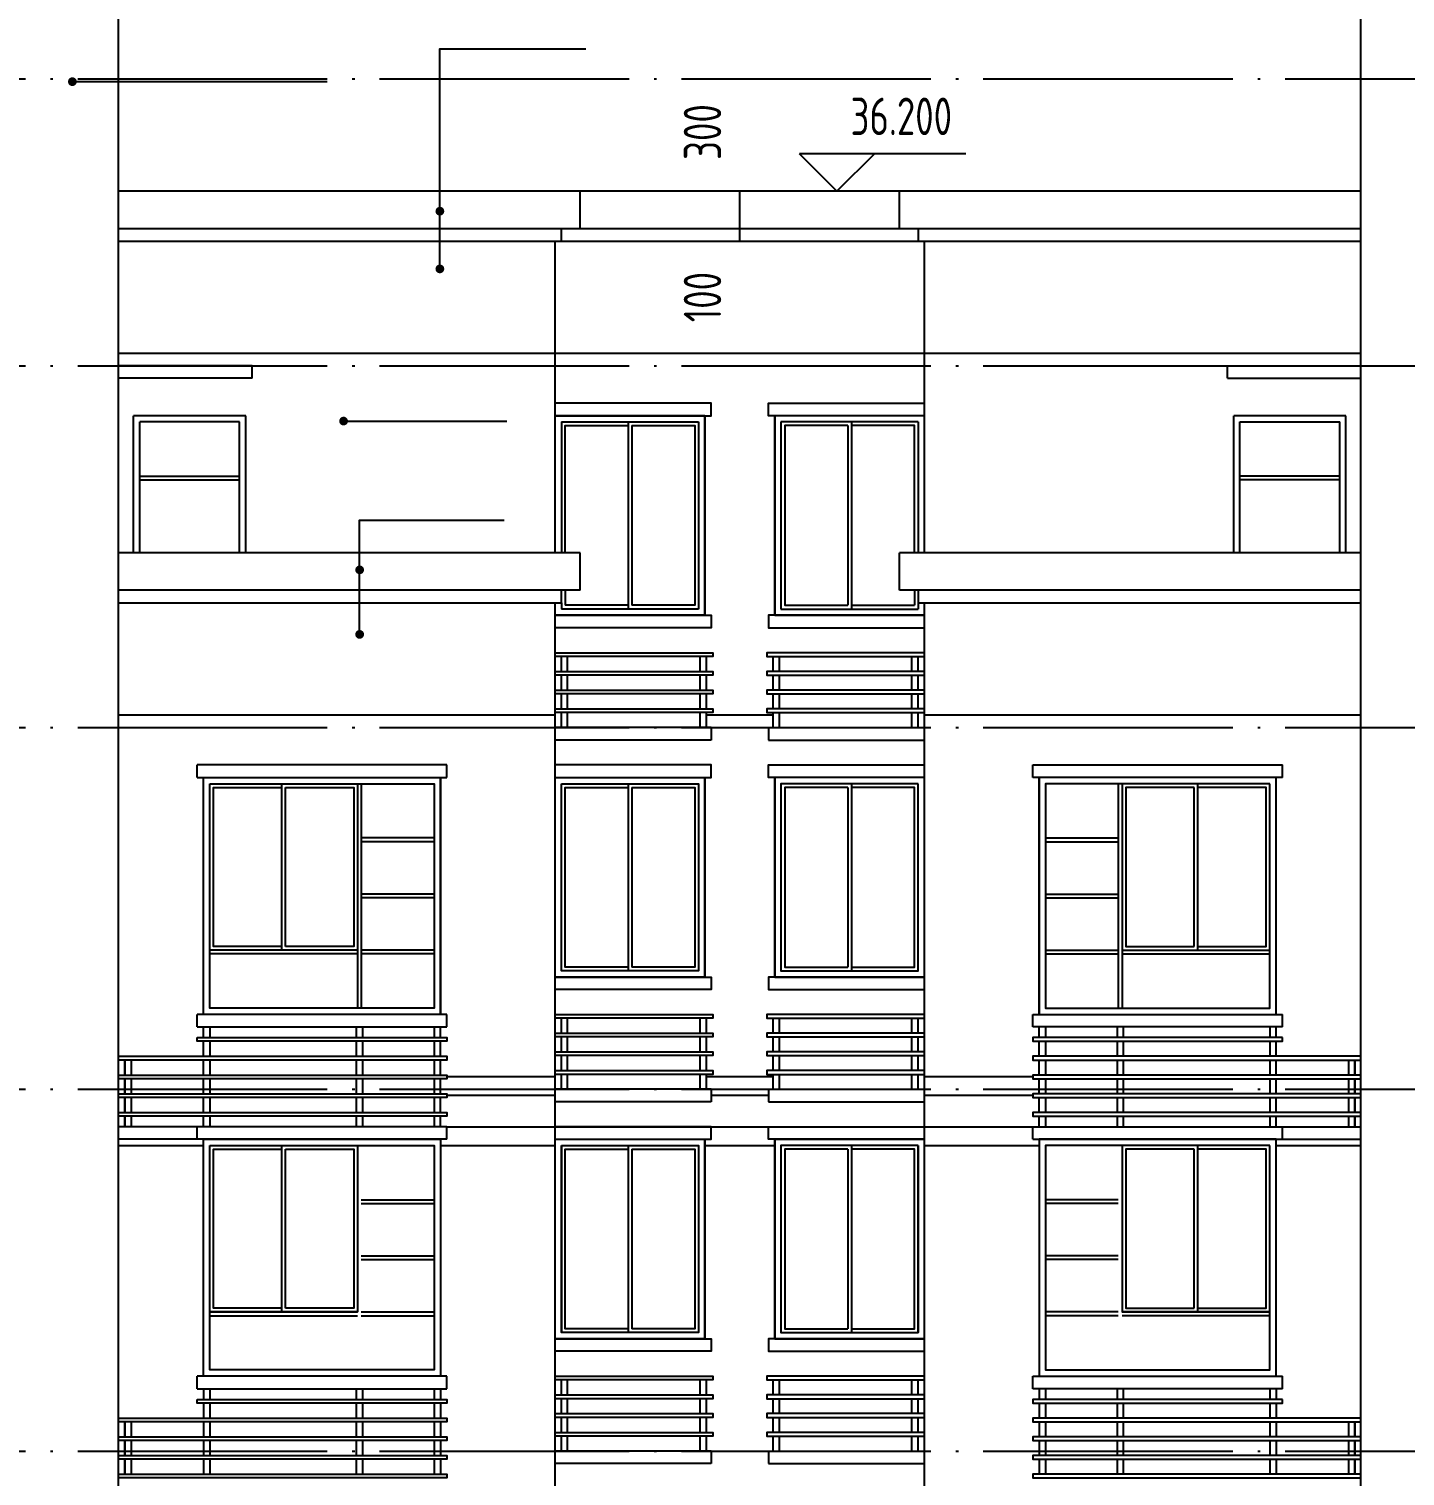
# Model space of a CAD drawing. Extents: x -726032 to 135930, y -151624 to 587044.
# Drawn here: x -499952 to -488919, y 321328 to 332929 of the extents above; entities that cross this region are included whole.
import ezdxf
from ezdxf.enums import TextEntityAlignment as Align

# ---------------------------------------------------------------- set-up
doc = ezdxf.new("R2010")
doc.units = 0
doc.header["$LTSCALE"] = 1000
doc.header["$MEASUREMENT"] = 0
doc.linetypes.add('DOTE', pattern=[2.42, 2, -0.2, 0.02, -0.2])
doc.layers.get('0').update_dxf_attribs({"linetype": 'CONTINUOUS'})
doc.layers.get('DEFPOINTS').update_dxf_attribs({"color": 1, "linetype": 'CONTINUOUS'})
for name, color, linetype in [('DOTE', 8, 'DOTE'), ('PUB_DIM', 245, 'CONTINUOUS'), ('WALL', 255, 'CONTINUOUS'), ('WINDOW', 155, 'CONTINUOUS'), ('引线', 213, 'CONTINUOUS'), ('栏杆', 126, 'CONTINUOUS'), ('装饰线', 252, 'CONTINUOUS')]:
    doc.layers.add(name, color=color, linetype=linetype)
doc.styles.add('DIM_FONT', font='isocp.shx', dxfattribs={"width": 0.8})
doc.dimstyles.new('AXIS', dxfattribs={"dimtxt": 300, "dimasz": 1, "dimexe": 250, "dimexo": 300, "dimgap": 150, "dimtad": 1, "dimdec": 0, "dimzin": 0, "dimdsep": 46, "dimtxsty": 'DIM_FONT', "dimcen": 0.09, "dimse1": 1, "dimse2": 1, "dimclrt": 142, "dimadec": 0, "dimazin": 0, "dimtfac": 1, "dimtdec": 0, "dimtix": 1, "dimtmove": 2, "dimatfit": 3, "dimfxl": 1, "dimtolj": 1, "dimtzin": 0, "dimarcsym": 0})

# ---------------------------------------------------------------- blocks, each defined once
blk = doc.blocks.new('*D3007')
at = {"layer": 'DEFPOINTS', "color": 0, "transparency": 16777216}
for p in [(-495252, 331628), (-494252, 331628), (-495252, 331328)]:
    blk.add_point(p, dxfattribs=at)
at = {"layer": 'PUB_DIM', "color": 0, "lineweight": -2, "transparency": 16777216}
for p, q in [((-494252, 331629), (-494252, 331630)), ((-494252, 331328), (-494252, 331628)), ((-494252, 331327), (-494252, 331326))]:
    blk.add_line(p, q, dxfattribs=at)
at = {"layer": 'PUB_DIM', "color": 0, "transparency": 16777216}
for points in [[(-494252, 331629), (-494252, 331629), (-494252, 331628)], [(-494252, 331327), (-494252, 331327), (-494252, 331328)]]:
    blk.add_solid(points, dxfattribs=at)
at = {"layer": 'PUB_DIM', "color": 142, "transparency": 16777216, "insert": (-494552, 332102), "char_height": 300, "attachment_point": 5, "rotation": 90, "style": 'DIM_FONT'}
blk.add_mtext('\\A1;300', dxfattribs=at)
blk = doc.blocks.new('*D3008')
at = {"layer": 'DEFPOINTS', "color": 0, "transparency": 16777216}
for p in [(-495252, 331328), (-494252, 331328), (-495252, 331228)]:
    blk.add_point(p, dxfattribs=at)
at = {"layer": 'PUB_DIM', "color": 0, "lineweight": -2, "transparency": 16777216}
for p, q in [((-494252, 331329), (-494252, 331330)), ((-494252, 331228), (-494252, 331328)), ((-494252, 331227), (-494252, 331226))]:
    blk.add_line(p, q, dxfattribs=at)
at = {"layer": 'PUB_DIM', "color": 0, "transparency": 16777216}
for points in [[(-494252, 331329), (-494252, 331329), (-494252, 331328)], [(-494252, 331227), (-494252, 331227), (-494252, 331228)]]:
    blk.add_solid(points, dxfattribs=at)
at = {"layer": 'PUB_DIM', "color": 142, "transparency": 16777216, "insert": (-494552, 330779), "char_height": 300, "attachment_point": 5, "rotation": 90, "style": 'DIM_FONT'}
blk.add_mtext('\\A1;100', dxfattribs=at)

msp = doc.modelspace()

# ---------------------------------------------------------------- linework, layer by layer
for p, q in [((-499232.9, 305078.3), (-499232.9, 334728.3)), ((-489272.9, 305078.3), (-489272.9, 334728.3)), ((-489272.9, 331628.3), (-499232.9, 331628.3)), ((-495532.9, 331328.3), (-495532.9, 331628.3)), ((-492972.9, 331328.3), (-492972.9, 331628.3)), ((-499232.9, 331328.3), (-489272.9, 331328.3)), ((-495682.9, 331228.3), (-495682.9, 331328.3)), ((-492822.9, 331328.3), (-492822.9, 331228.3)), ((-499232.9, 331228.3), (-489272.9, 331228.3)), ((-495732.9, 328728.3), (-495732.9, 331228.3)), ((-492772.9, 328728.3), (-492772.9, 331228.3)), ((-498162.9, 330228.3), (-499232.9, 330228.3)), ((-498162.9, 330128.3), (-498162.9, 330228.3)), ((-490342.9, 330128.3), (-490342.9, 330228.3)), ((-490342.9, 330228.3), (-489272.9, 330228.3)), ((-498162.9, 330128.3), (-499232.9, 330128.3)), ((-490342.9, 330128.3), (-489272.9, 330128.3)), ((-498212.9, 329828.3), (-499112.9, 329828.3)), ((-499112.9, 328728.3), (-499112.9, 329828.3)), ((-498212.9, 328728.3), (-498212.9, 329828.3)), ((-494532.9, 329828.3), (-495732.9, 329828.3)), ((-492772.9, 329828.3), (-493972.9, 329828.3)), ((-490292.9, 328728.3), (-490292.9, 329828.3)), ((-489392.9, 329828.3), (-490292.9, 329828.3)), ((-489392.9, 328728.3), (-489392.9, 329828.3)), ((-495532.9, 328728.3), (-499232.9, 328728.3)), ((-495532.9, 328428.3), (-495532.9, 328728.3)), ((-492972.9, 328428.3), (-492972.9, 328728.3)), ((-489272.9, 328728.3), (-492972.9, 328728.3)), ((-495532.9, 328428.3), (-499232.9, 328428.3)), ((-495682.9, 328328.3), (-495682.9, 328428.3)), ((-489272.9, 328428.3), (-492972.9, 328428.3)), ((-492822.9, 328428.3), (-492822.9, 328328.3)), ((-499232.9, 328328.3), (-495682.9, 328328.3)), ((-495732.9, 294978.3), (-495732.9, 328328.3)), ((-492822.9, 328328.3), (-489272.9, 328328.3)), ((-492772.9, 294978.3), (-492772.9, 328328.3)), ((-494532.9, 328228.3), (-495732.9, 328228.3)), ((-493972.9, 328228.3), (-492772.9, 328228.3)), ((-494482.9, 327328.3), (-495732.9, 327328.3)), ((-494482.9, 327328.3), (-494482.9, 327228.3)), ((-494022.9, 327328.3), (-492772.9, 327328.3)), ((-494022.9, 327328.3), (-494022.9, 327228.3)), ((-494482.9, 327228.3), (-495732.9, 327228.3)), ((-494022.9, 327228.3), (-492772.9, 327228.3)), ((-498602.9, 326928.3), (-498602.9, 327028.3)), ((-496602.9, 327028.3), (-498602.9, 327028.3)), ((-496602.9, 326928.3), (-496602.9, 327028.3)), ((-491902.9, 327028.3), (-489902.9, 327028.3)), ((-491902.9, 326928.3), (-491902.9, 327028.3)), ((-489902.9, 326928.3), (-489902.9, 327028.3)), ((-498602.9, 326928.3), (-496602.9, 326928.3)), ((-489902.9, 326928.3), (-491902.9, 326928.3)), ((-498602.9, 324928.3), (-498602.9, 325028.3)), ((-496602.9, 325028.3), (-498602.9, 325028.3)), ((-496602.9, 324928.3), (-496602.9, 325028.3)), ((-491902.9, 325028.3), (-489902.9, 325028.3)), ((-491902.9, 324928.3), (-491902.9, 325028.3)), ((-489902.9, 324928.3), (-489902.9, 325028.3)), ((-498602.9, 324928.3), (-496602.9, 324928.3)), ((-489902.9, 324928.3), (-491902.9, 324928.3)), ((-494482.9, 324428.3), (-495732.9, 324428.3)), ((-494482.9, 324428.3), (-494482.9, 324328.3)), ((-494022.9, 324428.3), (-494022.9, 324328.3)), ((-494022.9, 324428.3), (-492772.9, 324428.3)), ((-494482.9, 324328.3), (-495732.9, 324328.3)), ((-494022.9, 324328.3), (-492772.9, 324328.3)), ((-496602.9, 324128.3), (-499232.9, 324128.3)), ((-498602.9, 324028.3), (-498602.9, 324128.3)), ((-496602.9, 324028.3), (-496602.9, 324128.3)), ((-491902.9, 324128.3), (-489272.9, 324128.3)), ((-491902.9, 324028.3), (-491902.9, 324128.3)), ((-489902.9, 324028.3), (-489902.9, 324128.3)), ((-496602.9, 324028.3), (-499232.9, 324028.3)), ((-493972.9, 324028.3), (-492772.9, 324028.3)), ((-491902.9, 324028.3), (-489272.9, 324028.3)), ((-494532.9, 322428.3), (-495732.9, 322428.3)), ((-493972.9, 322428.3), (-492772.9, 322428.3)), ((-498602.9, 322028.3), (-498602.9, 322128.3)), ((-496602.9, 322128.3), (-498602.9, 322128.3)), ((-496602.9, 322028.3), (-496602.9, 322128.3)), ((-491902.9, 322128.3), (-489902.9, 322128.3)), ((-491902.9, 322028.3), (-491902.9, 322128.3)), ((-489902.9, 322028.3), (-489902.9, 322128.3)), ((-498602.9, 322028.3), (-496602.9, 322028.3)), ((-489902.9, 322028.3), (-491902.9, 322028.3)), ((-494482.9, 321528.3), (-495732.9, 321528.3)), ((-494482.9, 321528.3), (-494482.9, 321428.3)), ((-494022.9, 321528.3), (-494022.9, 321428.3)), ((-494022.9, 321528.3), (-492772.9, 321528.3)), ((-494482.9, 321428.3), (-495732.9, 321428.3)), ((-494022.9, 321428.3), (-492772.9, 321428.3))]:
    msp.add_line(p, q)
at = {"color": 146}
msp.add_line((-495732.9, 324028.3), (-494532.9, 324028.3), dxfattribs=at)
for points in [[(-495732.9, 329828.3), (-494482.9, 329828.3), (-494482.9, 329928.3), (-495732.9, 329928.3)], [(-492772.9, 329828.3), (-494022.9, 329828.3), (-494022.9, 329928.3), (-492772.9, 329928.3)], [(-495732.9, 328228.3), (-494482.9, 328228.3), (-494482.9, 328128.3), (-495732.9, 328128.3)], [(-492772.9, 328228.3), (-494022.9, 328228.3), (-494022.9, 328128.3), (-492772.9, 328128.3)], [(-495732.9, 326928.3), (-494482.9, 326928.3), (-494482.9, 327028.3), (-495732.9, 327028.3)], [(-492772.9, 326928.3), (-494022.9, 326928.3), (-494022.9, 327028.3), (-492772.9, 327028.3)], [(-495732.9, 325328.3), (-494482.9, 325328.3), (-494482.9, 325228.3), (-495732.9, 325228.3)], [(-492772.9, 325328.3), (-494022.9, 325328.3), (-494022.9, 325228.3), (-492772.9, 325228.3)], [(-495732.9, 324028.3), (-494482.9, 324028.3), (-494482.9, 324128.3), (-495732.9, 324128.3)], [(-492772.9, 324028.3), (-494022.9, 324028.3), (-494022.9, 324128.3), (-492772.9, 324128.3)], [(-495732.9, 322428.3), (-494482.9, 322428.3), (-494482.9, 322328.3), (-495732.9, 322328.3)], [(-492772.9, 322428.3), (-494022.9, 322428.3), (-494022.9, 322328.3), (-492772.9, 322328.3)]]:
    msp.add_lwpolyline(points)
at = {"layer": 'DOTE'}
for p, q in [((-516500.5, 332528.3), (-454540.3, 332528.3)), ((-516500.5, 330228.3), (-454540.3, 330228.3)), ((-516500.5, 327328.3), (-454540.3, 327328.3)), ((-516500.5, 324428.3), (-454540.3, 324428.3)), ((-516500.5, 321528.3), (-454540.3, 321528.3))]:
    msp.add_line(p, q, dxfattribs=at)
at = {"layer": 'PUB_DIM'}
for p, q in [((-492441.8, 331928.3), (-493774, 331928.3)), ((-493474, 331628.3), (-493774, 331928.3)), ((-493174, 331928.3), (-493474, 331628.3))]:
    msp.add_line(p, q, dxfattribs=at)
at = {"layer": 'WALL', "color": 255}
msp.add_line((-492822.9, 328428.3), (-492822.9, 328328.3), dxfattribs=at)
at = {"layer": 'WINDOW'}
for p, q in [((-494532.9, 328228.3), (-494532.9, 329828.3)), ((-493972.9, 328228.3), (-493972.9, 329828.3)), ((-498262.9, 329778.3), (-499062.9, 329778.3)), ((-499062.9, 328728.3), (-499062.9, 329778.3)), ((-498262.9, 328728.3), (-498262.9, 329778.3)), ((-495682.9, 329778.3), (-495682.9, 328728.3)), ((-495682.9, 329778.3), (-494582.9, 329778.3)), ((-495147.9, 329778.3), (-495147.9, 328278.3)), ((-495117.9, 329748.3), (-495117.9, 328308.3)), ((-494582.9, 329778.3), (-494582.9, 328278.3)), ((-492822.9, 329778.3), (-493922.9, 329778.3)), ((-493922.9, 329778.3), (-493922.9, 328278.3)), ((-493387.9, 329748.3), (-493387.9, 328308.3)), ((-493357.9, 329778.3), (-493357.9, 328278.3)), ((-492822.9, 329778.3), (-492822.9, 328728.3)), ((-490242.9, 328728.3), (-490242.9, 329778.3)), ((-490242.9, 329778.3), (-489442.9, 329778.3)), ((-489442.9, 328728.3), (-489442.9, 329778.3)), ((-499062.9, 329343.3), (-498262.9, 329343.3)), ((-489442.9, 329343.3), (-490242.9, 329343.3)), ((-499062.9, 329313.3), (-498262.9, 329313.3)), ((-489442.9, 329313.3), (-490242.9, 329313.3)), ((-495652.9, 328428.3), (-495652.9, 328308.3)), ((-492852.9, 328428.3), (-492852.9, 328308.3)), ((-495682.9, 328328.3), (-495682.9, 328278.3)), ((-495147.9, 328308.3), (-495652.9, 328308.3)), ((-493357.9, 328308.3), (-492852.9, 328308.3)), ((-492822.9, 328328.3), (-492822.9, 328278.3)), ((-494582.9, 328278.3), (-495682.9, 328278.3)), ((-493922.9, 328278.3), (-492822.9, 328278.3)), ((-498552.9, 325028.3), (-498552.9, 326928.3)), ((-496652.9, 325028.3), (-496652.9, 326928.3)), ((-494532.9, 325328.3), (-494532.9, 326928.3)), ((-493972.9, 325328.3), (-493972.9, 326928.3)), ((-491852.9, 325028.3), (-491852.9, 326928.3)), ((-489952.9, 325028.3), (-489952.9, 326928.3)), ((-497925.4, 325543.3), (-497925.4, 326878.3)), ((-497895.4, 325573.3), (-497895.4, 326848.3)), ((-497317.9, 326878.3), (-497317.9, 325078.3)), ((-497287.9, 326878.3), (-497287.9, 325078.3)), ((-495147.9, 326878.3), (-495147.9, 325378.3)), ((-495117.9, 326848.3), (-495117.9, 325408.3)), ((-494582.9, 326878.3), (-494582.9, 325378.3)), ((-493922.9, 326878.3), (-493922.9, 325378.3)), ((-493387.9, 326848.3), (-493387.9, 325408.3)), ((-493357.9, 326878.3), (-493357.9, 325378.3)), ((-491217.9, 326878.3), (-491217.9, 325078.3)), ((-491187.9, 326878.3), (-491187.9, 325078.3)), ((-490610.4, 325573.3), (-490610.4, 326848.3)), ((-490580.4, 325543.3), (-490580.4, 326878.3)), ((-496702.9, 326443.3), (-497287.9, 326443.3)), ((-491802.9, 326443.3), (-491217.9, 326443.3)), ((-496702.9, 326413.3), (-497287.9, 326413.3)), ((-491802.9, 326413.3), (-491217.9, 326413.3)), ((-496702.9, 325993.3), (-497287.9, 325993.3)), ((-491802.9, 325993.3), (-491217.9, 325993.3)), ((-496702.9, 325963.3), (-497287.9, 325963.3)), ((-491802.9, 325963.3), (-491217.9, 325963.3)), ((-497317.9, 325543.3), (-498502.9, 325543.3)), ((-497317.9, 325513.3), (-498502.9, 325513.3)), ((-496702.9, 325543.3), (-497287.9, 325543.3)), ((-496702.9, 325513.3), (-497287.9, 325513.3)), ((-491802.9, 325543.3), (-491217.9, 325543.3)), ((-491802.9, 325513.3), (-491217.9, 325513.3)), ((-491187.9, 325543.3), (-490002.9, 325543.3)), ((-491187.9, 325513.3), (-490002.9, 325513.3)), ((-498552.9, 322128.3), (-498552.9, 324028.3)), ((-494532.9, 322428.3), (-494532.9, 324028.3)), ((-493972.9, 322428.3), (-493972.9, 324028.3)), ((-489952.9, 322128.3), (-489952.9, 324028.3)), ((-497925.4, 322643.3), (-497925.4, 323978.3)), ((-497895.4, 322673.3), (-497895.4, 323948.3)), ((-495682.9, 323978.3), (-495682.9, 322478.3)), ((-495147.9, 323978.3), (-495147.9, 322478.3)), ((-495117.9, 323948.3), (-495117.9, 322508.3)), ((-494582.9, 323978.3), (-494582.9, 322478.3)), ((-493922.9, 323978.3), (-493922.9, 322478.3)), ((-493387.9, 323948.3), (-493387.9, 322508.3)), ((-493357.9, 323978.3), (-493357.9, 322478.3)), ((-492822.9, 323978.3), (-492822.9, 322478.3)), ((-490610.4, 322673.3), (-490610.4, 323948.3)), ((-490580.4, 322643.3), (-490580.4, 323978.3)), ((-497287.9, 323543.3), (-496702.9, 323543.3)), ((-491217.9, 323543.3), (-491802.9, 323543.3)), ((-497287.9, 323513.3), (-496702.9, 323513.3)), ((-491217.9, 323513.3), (-491802.9, 323513.3)), ((-497287.9, 323093.3), (-496702.9, 323093.3)), ((-491217.9, 323093.3), (-491802.9, 323093.3)), ((-497287.9, 323063.3), (-496702.9, 323063.3)), ((-491217.9, 323063.3), (-491802.9, 323063.3)), ((-498502.9, 322643.3), (-497317.9, 322643.3)), ((-498502.9, 322613.3), (-497317.9, 322613.3)), ((-497287.9, 322643.3), (-496702.9, 322643.3)), ((-497287.9, 322613.3), (-496702.9, 322613.3)), ((-491217.9, 322643.3), (-491802.9, 322643.3)), ((-491217.9, 322613.3), (-491802.9, 322613.3)), ((-490002.9, 322643.3), (-491187.9, 322643.3)), ((-490002.9, 322613.3), (-491187.9, 322613.3))]:
    msp.add_line(p, q, dxfattribs=at)
for points in [[(-495732.9, 328728.3), (-495732.9, 329828.3), (-494532.9, 329828.3), (-494532.9, 328228.3), (-495732.9, 328228.3), (-495732.9, 328328.3)], [(-492772.9, 328728.3), (-492772.9, 329828.3), (-493972.9, 329828.3), (-493972.9, 328228.3), (-492772.9, 328228.3), (-492772.9, 328328.3)], [(-495652.9, 328728.3), (-495652.9, 329748.3), (-495147.9, 329748.3)], [(-495117.9, 329748.3), (-494612.9, 329748.3), (-494612.9, 328308.3), (-495117.9, 328308.3)], [(-493387.9, 329748.3), (-493892.9, 329748.3), (-493892.9, 328308.3), (-493387.9, 328308.3)], [(-492852.9, 328728.3), (-492852.9, 329748.3), (-493357.9, 329748.3)], [(-497925.4, 325573.3), (-498472.9, 325573.3), (-498472.9, 326848.3), (-497925.4, 326848.3)], [(-497895.4, 326848.3), (-497347.9, 326848.3), (-497347.9, 325573.3), (-497895.4, 325573.3)], [(-495147.9, 325408.3), (-495652.9, 325408.3), (-495652.9, 326848.3), (-495147.9, 326848.3)], [(-495117.9, 326848.3), (-494612.9, 326848.3), (-494612.9, 325408.3), (-495117.9, 325408.3)], [(-493387.9, 326848.3), (-493892.9, 326848.3), (-493892.9, 325408.3), (-493387.9, 325408.3)], [(-493357.9, 325408.3), (-492852.9, 325408.3), (-492852.9, 326848.3), (-493357.9, 326848.3)], [(-490610.4, 326848.3), (-491157.9, 326848.3), (-491157.9, 325573.3), (-490610.4, 325573.3)], [(-490580.4, 325573.3), (-490032.9, 325573.3), (-490032.9, 326848.3), (-490580.4, 326848.3)], [(-497925.4, 322673.3), (-498472.9, 322673.3), (-498472.9, 323948.3), (-497925.4, 323948.3)], [(-497895.4, 323948.3), (-497347.9, 323948.3), (-497347.9, 322673.3), (-497895.4, 322673.3)], [(-495147.9, 322508.3), (-495652.9, 322508.3), (-495652.9, 323948.3), (-495147.9, 323948.3)], [(-495117.9, 323948.3), (-494612.9, 323948.3), (-494612.9, 322508.3), (-495117.9, 322508.3)], [(-493387.9, 323948.3), (-493892.9, 323948.3), (-493892.9, 322508.3), (-493387.9, 322508.3)], [(-493357.9, 322508.3), (-492852.9, 322508.3), (-492852.9, 323948.3), (-493357.9, 323948.3)], [(-490610.4, 323948.3), (-491157.9, 323948.3), (-491157.9, 322673.3), (-490610.4, 322673.3)], [(-490580.4, 322673.3), (-490032.9, 322673.3), (-490032.9, 323948.3), (-490580.4, 323948.3)]]:
    msp.add_lwpolyline(points, dxfattribs=at)
for points in [[(-498552.9, 326928.3), (-496652.9, 326928.3), (-496652.9, 325028.3), (-498552.9, 325028.3)], [(-498552.9, 326928.3), (-496652.9, 326928.3), (-496652.9, 325028.3), (-498552.9, 325028.3)], [(-495732.9, 326928.3), (-494532.9, 326928.3), (-494532.9, 325328.3), (-495732.9, 325328.3)], [(-492772.9, 326928.3), (-493972.9, 326928.3), (-493972.9, 325328.3), (-492772.9, 325328.3)], [(-489952.9, 326928.3), (-491852.9, 326928.3), (-491852.9, 325028.3), (-489952.9, 325028.3)], [(-489952.9, 326928.3), (-491852.9, 326928.3), (-491852.9, 325028.3), (-489952.9, 325028.3)], [(-498502.9, 326878.3), (-496702.9, 326878.3), (-496702.9, 325078.3), (-498502.9, 325078.3)], [(-498502.9, 326878.3), (-497317.9, 326878.3), (-497317.9, 325543.3), (-498502.9, 325543.3)], [(-495682.9, 326878.3), (-494582.9, 326878.3), (-494582.9, 325378.3), (-495682.9, 325378.3)], [(-492822.9, 326878.3), (-493922.9, 326878.3), (-493922.9, 325378.3), (-492822.9, 325378.3)], [(-490002.9, 326878.3), (-491802.9, 326878.3), (-491802.9, 325078.3), (-490002.9, 325078.3)], [(-490002.9, 326878.3), (-491187.9, 326878.3), (-491187.9, 325543.3), (-490002.9, 325543.3)], [(-498552.9, 324028.3), (-496652.9, 324028.3), (-496652.9, 322128.3), (-498552.9, 322128.3)], [(-498552.9, 324028.3), (-496652.9, 324028.3), (-496652.9, 322128.3), (-498552.9, 322128.3)], [(-495732.9, 324028.3), (-494532.9, 324028.3), (-494532.9, 322428.3), (-495732.9, 322428.3)], [(-492772.9, 324028.3), (-493972.9, 324028.3), (-493972.9, 322428.3), (-492772.9, 322428.3)], [(-489952.9, 324028.3), (-491852.9, 324028.3), (-491852.9, 322128.3), (-489952.9, 322128.3)], [(-489952.9, 324028.3), (-491852.9, 324028.3), (-491852.9, 322128.3), (-489952.9, 322128.3)], [(-498502.9, 323978.3), (-496702.9, 323978.3), (-496702.9, 322178.3), (-498502.9, 322178.3)], [(-498502.9, 323978.3), (-497317.9, 323978.3), (-497317.9, 322643.3), (-498502.9, 322643.3)], [(-495682.9, 323978.3), (-494582.9, 323978.3), (-494582.9, 322478.3), (-495682.9, 322478.3)], [(-492822.9, 323978.3), (-493922.9, 323978.3), (-493922.9, 322478.3), (-492822.9, 322478.3)], [(-490002.9, 323978.3), (-491802.9, 323978.3), (-491802.9, 322178.3), (-490002.9, 322178.3)], [(-490002.9, 323978.3), (-491187.9, 323978.3), (-491187.9, 322643.3), (-490002.9, 322643.3)]]:
    msp.add_lwpolyline(points, close=True, dxfattribs=at)
at = {"layer": '引线'}
for p, q in [((-499603.7, 332505.9), (-497562.3, 332505.9)), ((-497429.4, 329784.9), (-496119.7, 329784.9))]:
    msp.add_line(p, q, dxfattribs=at)
for points in [[(-496657.5, 331004.9), (-496657.5, 332768.2), (-495487.3, 332768.2)], [(-497300.6, 328075), (-497300.6, 328989.6), (-496141.9, 328989.6)]]:
    msp.add_lwpolyline(points, dxfattribs=at)
at = {"layer": '引线', "const_width": 34.8}
for points in [[(-499621.3, 332505.9, 1), (-499586.1, 332505.9, 1)], [(-496639.9, 331467.5, -1), (-496675.1, 331467.5, -1)], [(-496639.9, 331004.9, -1), (-496675.1, 331004.9, -1)], [(-497447, 329784.9, 1), (-497411.8, 329784.9, 1)], [(-497318.2, 328592.3, 1), (-497283, 328592.3, 1)], [(-497318.2, 328075, 1), (-497283, 328075, 1)]]:
    msp.add_lwpolyline(points, format="xyb", close=True, dxfattribs=at)
at = {"layer": '栏杆'}
for p, q in [((-495682.9, 327778.3), (-495682.9, 327898.3)), ((-495632.9, 327778.3), (-495632.9, 327898.3)), ((-494570.1, 327778.3), (-494570.1, 327898.3)), ((-494520.1, 327778.3), (-494520.1, 327898.3)), ((-493985.7, 327778.3), (-493985.7, 327898.3)), ((-493935.7, 327778.3), (-493935.7, 327898.3)), ((-492872.9, 327778.3), (-492872.9, 327898.3)), ((-492822.9, 327778.3), (-492822.9, 327898.3)), ((-495682.9, 327628.3), (-495682.9, 327748.3)), ((-495632.9, 327628.3), (-495632.9, 327748.3)), ((-494570.1, 327628.3), (-494570.1, 327748.3)), ((-494520.1, 327628.3), (-494520.1, 327748.3)), ((-493985.7, 327628.3), (-493985.7, 327748.3)), ((-493935.7, 327628.3), (-493935.7, 327748.3)), ((-492872.9, 327628.3), (-492872.9, 327748.3)), ((-492822.9, 327628.3), (-492822.9, 327748.3)), ((-495682.9, 327478.3), (-495682.9, 327598.3)), ((-495632.9, 327478.3), (-495632.9, 327598.3)), ((-494570.1, 327478.3), (-494570.1, 327598.3)), ((-494520.1, 327478.3), (-494520.1, 327598.3)), ((-493985.7, 327478.3), (-493985.7, 327598.3)), ((-493935.7, 327478.3), (-493935.7, 327598.3)), ((-492872.9, 327478.3), (-492872.9, 327598.3)), ((-492822.9, 327478.3), (-492822.9, 327598.3)), ((-495682.9, 327328.3), (-495682.9, 327448.3)), ((-495632.9, 327328.3), (-495632.9, 327448.3)), ((-494570.1, 327328.3), (-494570.1, 327448.3)), ((-494520.1, 327328.3), (-494520.1, 327448.3)), ((-493985.7, 327328.3), (-493985.7, 327448.3)), ((-493935.7, 327328.3), (-493935.7, 327448.3)), ((-492872.9, 327328.3), (-492872.9, 327448.3)), ((-492822.9, 327328.3), (-492822.9, 327448.3)), ((-495682.9, 324878.3), (-495682.9, 324998.3)), ((-495632.9, 324878.3), (-495632.9, 324998.3)), ((-494570.1, 324878.3), (-494570.1, 324998.3)), ((-494520.1, 324878.3), (-494520.1, 324998.3)), ((-493985.7, 324878.3), (-493985.7, 324998.3)), ((-493935.7, 324878.3), (-493935.7, 324998.3)), ((-492872.9, 324878.3), (-492872.9, 324998.3)), ((-492822.9, 324878.3), (-492822.9, 324998.3)), ((-498552.9, 324843.6), (-498552.9, 324928.3)), ((-498502.9, 324928.3), (-498502.9, 324843.6)), ((-497327.9, 324928.3), (-497327.9, 324843.6)), ((-497277.9, 324928.3), (-497277.9, 324843.6)), ((-496702.9, 324928.3), (-496702.9, 324843.6)), ((-496652.9, 324843.6), (-496652.9, 324928.3)), ((-495682.9, 324728.3), (-495682.9, 324848.3)), ((-495632.9, 324728.3), (-495632.9, 324848.3)), ((-494570.1, 324728.3), (-494570.1, 324848.3)), ((-494520.1, 324728.3), (-494520.1, 324848.3)), ((-493985.7, 324728.3), (-493985.7, 324848.3)), ((-493935.7, 324728.3), (-493935.7, 324848.3)), ((-492872.9, 324728.3), (-492872.9, 324848.3)), ((-492822.9, 324728.3), (-492822.9, 324848.3)), ((-491852.9, 324843.6), (-491852.9, 324928.3)), ((-491802.9, 324928.3), (-491802.9, 324843.6)), ((-491227.9, 324928.3), (-491227.9, 324843.6)), ((-491177.9, 324928.3), (-491177.9, 324843.6)), ((-490002.9, 324928.3), (-490002.9, 324843.6)), ((-489952.9, 324843.6), (-489952.9, 324928.3)), ((-498552.9, 324693), (-498552.9, 324813)), ((-498502.9, 324813), (-498502.9, 324693)), ((-497327.9, 324813), (-497327.9, 324693)), ((-497277.9, 324813), (-497277.9, 324693)), ((-496702.9, 324813), (-496702.9, 324693)), ((-496652.9, 324693), (-496652.9, 324813)), ((-491852.9, 324693), (-491852.9, 324813)), ((-491802.9, 324813), (-491802.9, 324693)), ((-491227.9, 324813), (-491227.9, 324693)), ((-491177.9, 324813), (-491177.9, 324693)), ((-490002.9, 324813), (-490002.9, 324693)), ((-489952.9, 324693), (-489952.9, 324813)), ((-499232.9, 324543), (-499232.9, 324663)), ((-499182.9, 324543), (-499182.9, 324663)), ((-499182.9, 324663), (-499182.9, 324543)), ((-499132.9, 324663), (-499132.9, 324543)), ((-498552.9, 324543), (-498552.9, 324663)), ((-498502.9, 324663), (-498502.9, 324543)), ((-497327.9, 324663), (-497327.9, 324543)), ((-497277.9, 324663), (-497277.9, 324543)), ((-496702.9, 324663), (-496702.9, 324543)), ((-496652.9, 324543), (-496652.9, 324663)), ((-495682.9, 324578.3), (-495682.9, 324698.3)), ((-495632.9, 324578.3), (-495632.9, 324698.3)), ((-494570.1, 324578.3), (-494570.1, 324698.3)), ((-494520.1, 324578.3), (-494520.1, 324698.3)), ((-493985.7, 324578.3), (-493985.7, 324698.3)), ((-493935.7, 324578.3), (-493935.7, 324698.3)), ((-492872.9, 324578.3), (-492872.9, 324698.3)), ((-492822.9, 324578.3), (-492822.9, 324698.3)), ((-491852.9, 324543), (-491852.9, 324663)), ((-491802.9, 324663), (-491802.9, 324543)), ((-491227.9, 324663), (-491227.9, 324543)), ((-491177.9, 324663), (-491177.9, 324543)), ((-490002.9, 324663), (-490002.9, 324543)), ((-489952.9, 324543), (-489952.9, 324663)), ((-489372.9, 324663), (-489372.9, 324543)), ((-489322.9, 324543), (-489322.9, 324663)), ((-489322.9, 324663), (-489322.9, 324543)), ((-489272.9, 324543), (-489272.9, 324663)), ((-499232.9, 324393), (-499232.9, 324513)), ((-499182.9, 324393), (-499182.9, 324513)), ((-499182.9, 324513), (-499182.9, 324393)), ((-499132.9, 324513), (-499132.9, 324393)), ((-498552.9, 324393), (-498552.9, 324513)), ((-498502.9, 324513), (-498502.9, 324393)), ((-497327.9, 324513), (-497327.9, 324393)), ((-497277.9, 324513), (-497277.9, 324393)), ((-496702.9, 324513), (-496702.9, 324393)), ((-496652.9, 324393), (-496652.9, 324513)), ((-495682.9, 324428.3), (-495682.9, 324548.3)), ((-495632.9, 324428.3), (-495632.9, 324548.3)), ((-494570.1, 324428.3), (-494570.1, 324548.3)), ((-494520.1, 324428.3), (-494520.1, 324548.3)), ((-493985.7, 324428.3), (-493985.7, 324548.3)), ((-493935.7, 324428.3), (-493935.7, 324548.3)), ((-492872.9, 324428.3), (-492872.9, 324548.3)), ((-492822.9, 324428.3), (-492822.9, 324548.3)), ((-491852.9, 324393), (-491852.9, 324513)), ((-491802.9, 324513), (-491802.9, 324393)), ((-491227.9, 324513), (-491227.9, 324393)), ((-491177.9, 324513), (-491177.9, 324393)), ((-490002.9, 324513), (-490002.9, 324393)), ((-489952.9, 324393), (-489952.9, 324513)), ((-489372.9, 324513), (-489372.9, 324393)), ((-489322.9, 324393), (-489322.9, 324513)), ((-489322.9, 324513), (-489322.9, 324393)), ((-489272.9, 324393), (-489272.9, 324513)), ((-499232.9, 324243), (-499232.9, 324363)), ((-499182.9, 324243), (-499182.9, 324363)), ((-499182.9, 324363), (-499182.9, 324243)), ((-499132.9, 324363), (-499132.9, 324243)), ((-498552.9, 324243), (-498552.9, 324363)), ((-498502.9, 324363), (-498502.9, 324243)), ((-497327.9, 324363), (-497327.9, 324243)), ((-497277.9, 324363), (-497277.9, 324243)), ((-496702.9, 324363), (-496702.9, 324243)), ((-496652.9, 324243), (-496652.9, 324363)), ((-491852.9, 324243), (-491852.9, 324363)), ((-491802.9, 324363), (-491802.9, 324243)), ((-491227.9, 324363), (-491227.9, 324243)), ((-491177.9, 324363), (-491177.9, 324243)), ((-490002.9, 324363), (-490002.9, 324243)), ((-489952.9, 324243), (-489952.9, 324363)), ((-489372.9, 324363), (-489372.9, 324243)), ((-489322.9, 324243), (-489322.9, 324363)), ((-489322.9, 324363), (-489322.9, 324243)), ((-489272.9, 324243), (-489272.9, 324363)), ((-499232.9, 324128.3), (-499232.9, 324213)), ((-499182.9, 324128.3), (-499182.9, 324213)), ((-499182.9, 324213), (-499182.9, 324128.3)), ((-499132.9, 324213), (-499132.9, 324128.3)), ((-498552.9, 324128.3), (-498552.9, 324213)), ((-498502.9, 324213), (-498502.9, 324128.3)), ((-497327.9, 324213), (-497327.9, 324128.3)), ((-497277.9, 324213), (-497277.9, 324128.3)), ((-496702.9, 324213), (-496702.9, 324128.3)), ((-496652.9, 324128.3), (-496652.9, 324213)), ((-491852.9, 324128.3), (-491852.9, 324213)), ((-491802.9, 324213), (-491802.9, 324128.3)), ((-491227.9, 324213), (-491227.9, 324128.3)), ((-491177.9, 324213), (-491177.9, 324128.3)), ((-490002.9, 324213), (-490002.9, 324128.3)), ((-489952.9, 324128.3), (-489952.9, 324213)), ((-489372.9, 324213), (-489372.9, 324128.3)), ((-489322.9, 324128.3), (-489322.9, 324213)), ((-489322.9, 324213), (-489322.9, 324128.3)), ((-489272.9, 324128.3), (-489272.9, 324213)), ((-495682.9, 321978.3), (-495682.9, 322098.3)), ((-495632.9, 321978.3), (-495632.9, 322098.3)), ((-494570.1, 321978.3), (-494570.1, 322098.3)), ((-494520.1, 321978.3), (-494520.1, 322098.3)), ((-493985.7, 321978.3), (-493985.7, 322098.3)), ((-493935.7, 321978.3), (-493935.7, 322098.3)), ((-492872.9, 321978.3), (-492872.9, 322098.3)), ((-492822.9, 321978.3), (-492822.9, 322098.3)), ((-498552.9, 322028.3), (-498552.9, 321943.6)), ((-498502.9, 322028.3), (-498502.9, 321943.6)), ((-497327.9, 322028.3), (-497327.9, 321943.6)), ((-497277.9, 322028.3), (-497277.9, 321943.6)), ((-496702.9, 322028.3), (-496702.9, 321943.6)), ((-496652.9, 322028.3), (-496652.9, 321943.6)), ((-495682.9, 321828.3), (-495682.9, 321948.3)), ((-495632.9, 321828.3), (-495632.9, 321948.3)), ((-494570.1, 321828.3), (-494570.1, 321948.3)), ((-494520.1, 321828.3), (-494520.1, 321948.3)), ((-493985.7, 321828.3), (-493985.7, 321948.3)), ((-493935.7, 321828.3), (-493935.7, 321948.3)), ((-492872.9, 321828.3), (-492872.9, 321948.3)), ((-492822.9, 321828.3), (-492822.9, 321948.3)), ((-491852.9, 322028.3), (-491852.9, 321943.6)), ((-491802.9, 322028.3), (-491802.9, 321943.6)), ((-491227.9, 322028.3), (-491227.9, 321943.6)), ((-491177.9, 322028.3), (-491177.9, 321943.6)), ((-490002.9, 322028.3), (-490002.9, 321943.6)), ((-489952.9, 322028.3), (-489952.9, 321943.6)), ((-498552.9, 321913), (-498552.9, 321793)), ((-498502.9, 321913), (-498502.9, 321793)), ((-497327.9, 321913), (-497327.9, 321793)), ((-497277.9, 321913), (-497277.9, 321793)), ((-496702.9, 321913), (-496702.9, 321793)), ((-496652.9, 321913), (-496652.9, 321793)), ((-491852.9, 321913), (-491852.9, 321793)), ((-491802.9, 321913), (-491802.9, 321793)), ((-491227.9, 321913), (-491227.9, 321793)), ((-491177.9, 321913), (-491177.9, 321793)), ((-490002.9, 321913), (-490002.9, 321793)), ((-489952.9, 321913), (-489952.9, 321793)), ((-499182.9, 321763), (-499182.9, 321643)), ((-499182.9, 321643), (-499182.9, 321763)), ((-499182.9, 321763), (-499182.9, 321643)), ((-499182.9, 321643), (-499182.9, 321763)), ((-499132.9, 321763), (-499132.9, 321643)), ((-499132.9, 321763), (-499132.9, 321643)), ((-498552.9, 321763), (-498552.9, 321643)), ((-498502.9, 321763), (-498502.9, 321643)), ((-497327.9, 321763), (-497327.9, 321643)), ((-497277.9, 321763), (-497277.9, 321643)), ((-496702.9, 321763), (-496702.9, 321643)), ((-496652.9, 321763), (-496652.9, 321643)), ((-495682.9, 321678.3), (-495682.9, 321798.3)), ((-495632.9, 321678.3), (-495632.9, 321798.3)), ((-494570.1, 321678.3), (-494570.1, 321798.3)), ((-494520.1, 321678.3), (-494520.1, 321798.3)), ((-493985.7, 321678.3), (-493985.7, 321798.3)), ((-493935.7, 321678.3), (-493935.7, 321798.3)), ((-492872.9, 321678.3), (-492872.9, 321798.3)), ((-492822.9, 321678.3), (-492822.9, 321798.3)), ((-491852.9, 321763), (-491852.9, 321643)), ((-491802.9, 321763), (-491802.9, 321643)), ((-491227.9, 321763), (-491227.9, 321643)), ((-491177.9, 321763), (-491177.9, 321643)), ((-490002.9, 321763), (-490002.9, 321643)), ((-489952.9, 321763), (-489952.9, 321643)), ((-489372.9, 321763), (-489372.9, 321643)), ((-489372.9, 321763), (-489372.9, 321643)), ((-489322.9, 321763), (-489322.9, 321643)), ((-489322.9, 321643), (-489322.9, 321763)), ((-489322.9, 321763), (-489322.9, 321643)), ((-489322.9, 321643), (-489322.9, 321763)), ((-499182.9, 321613), (-499182.9, 321493)), ((-499182.9, 321493), (-499182.9, 321613)), ((-499182.9, 321613), (-499182.9, 321493)), ((-499182.9, 321493), (-499182.9, 321613)), ((-499132.9, 321613), (-499132.9, 321493)), ((-499132.9, 321613), (-499132.9, 321493)), ((-498552.9, 321613), (-498552.9, 321493)), ((-498502.9, 321613), (-498502.9, 321493)), ((-497327.9, 321613), (-497327.9, 321493)), ((-497277.9, 321613), (-497277.9, 321493)), ((-496702.9, 321613), (-496702.9, 321493)), ((-496652.9, 321613), (-496652.9, 321493)), ((-495682.9, 321528.3), (-495682.9, 321648.3)), ((-495632.9, 321528.3), (-495632.9, 321648.3)), ((-494570.1, 321528.3), (-494570.1, 321648.3)), ((-494520.1, 321528.3), (-494520.1, 321648.3)), ((-493985.7, 321528.3), (-493985.7, 321648.3)), ((-493935.7, 321528.3), (-493935.7, 321648.3)), ((-492872.9, 321528.3), (-492872.9, 321648.3)), ((-492822.9, 321528.3), (-492822.9, 321648.3)), ((-491852.9, 321613), (-491852.9, 321493)), ((-491802.9, 321613), (-491802.9, 321493)), ((-491227.9, 321613), (-491227.9, 321493)), ((-491177.9, 321613), (-491177.9, 321493)), ((-490002.9, 321613), (-490002.9, 321493)), ((-489952.9, 321613), (-489952.9, 321493)), ((-489372.9, 321613), (-489372.9, 321493)), ((-489372.9, 321613), (-489372.9, 321493)), ((-489322.9, 321613), (-489322.9, 321493)), ((-489322.9, 321493), (-489322.9, 321613)), ((-489322.9, 321613), (-489322.9, 321493)), ((-489322.9, 321493), (-489322.9, 321613)), ((-499182.9, 321463), (-499182.9, 321343)), ((-499182.9, 321343), (-499182.9, 321463)), ((-499182.9, 321463), (-499182.9, 321343)), ((-499182.9, 321343), (-499182.9, 321463)), ((-499132.9, 321463), (-499132.9, 321343)), ((-499132.9, 321463), (-499132.9, 321343)), ((-498552.9, 321463), (-498552.9, 321343)), ((-498502.9, 321463), (-498502.9, 321343)), ((-497327.9, 321463), (-497327.9, 321343)), ((-497277.9, 321463), (-497277.9, 321343)), ((-496702.9, 321463), (-496702.9, 321343)), ((-496652.9, 321463), (-496652.9, 321343)), ((-491852.9, 321463), (-491852.9, 321343)), ((-491802.9, 321463), (-491802.9, 321343)), ((-491227.9, 321463), (-491227.9, 321343)), ((-491177.9, 321463), (-491177.9, 321343)), ((-490002.9, 321463), (-490002.9, 321343)), ((-489952.9, 321463), (-489952.9, 321343)), ((-489372.9, 321463), (-489372.9, 321343)), ((-489372.9, 321463), (-489372.9, 321343)), ((-489322.9, 321463), (-489322.9, 321343)), ((-489322.9, 321343), (-489322.9, 321463)), ((-489322.9, 321463), (-489322.9, 321343)), ((-489322.9, 321343), (-489322.9, 321463))]:
    msp.add_line(p, q, dxfattribs=at)
for points in [[(-495732.9, 327928.3), (-494470.1, 327928.3), (-494470.1, 327898.3), (-495732.9, 327898.3)], [(-492772.9, 327928.3), (-494035.7, 327928.3), (-494035.7, 327898.3), (-492772.9, 327898.3)], [(-495732.9, 327778.3), (-494470.1, 327778.3), (-494470.1, 327748.3), (-495732.9, 327748.3)], [(-492772.9, 327778.3), (-494035.7, 327778.3), (-494035.7, 327748.3), (-492772.9, 327748.3)], [(-495732.9, 327628.3), (-494470.1, 327628.3), (-494470.1, 327598.3), (-495732.9, 327598.3)], [(-492772.9, 327628.3), (-494035.7, 327628.3), (-494035.7, 327598.3), (-492772.9, 327598.3)], [(-495732.9, 327478.3), (-494470.1, 327478.3), (-494470.1, 327448.3), (-495732.9, 327448.3)], [(-492772.9, 327478.3), (-494035.7, 327478.3), (-494035.7, 327448.3), (-492772.9, 327448.3)], [(-495732.9, 325028.3), (-494470.1, 325028.3), (-494470.1, 324998.3), (-495732.9, 324998.3)], [(-492772.9, 325028.3), (-494035.7, 325028.3), (-494035.7, 324998.3), (-492772.9, 324998.3)], [(-495732.9, 324878.3), (-494470.1, 324878.3), (-494470.1, 324848.3), (-495732.9, 324848.3)], [(-492772.9, 324878.3), (-494035.7, 324878.3), (-494035.7, 324848.3), (-492772.9, 324848.3)], [(-495732.9, 324728.3), (-494470.1, 324728.3), (-494470.1, 324698.3), (-495732.9, 324698.3)], [(-492772.9, 324728.3), (-494035.7, 324728.3), (-494035.7, 324698.3), (-492772.9, 324698.3)], [(-495732.9, 324578.3), (-494470.1, 324578.3), (-494470.1, 324548.3), (-495732.9, 324548.3)], [(-492772.9, 324578.3), (-494035.7, 324578.3), (-494035.7, 324548.3), (-492772.9, 324548.3)], [(-495732.9, 322128.3), (-494470.1, 322128.3), (-494470.1, 322098.3), (-495732.9, 322098.3)], [(-492772.9, 322128.3), (-494035.7, 322128.3), (-494035.7, 322098.3), (-492772.9, 322098.3)], [(-495732.9, 321978.3), (-494470.1, 321978.3), (-494470.1, 321948.3), (-495732.9, 321948.3)], [(-492772.9, 321978.3), (-494035.7, 321978.3), (-494035.7, 321948.3), (-492772.9, 321948.3)], [(-495732.9, 321828.3), (-494470.1, 321828.3), (-494470.1, 321798.3), (-495732.9, 321798.3)], [(-492772.9, 321828.3), (-494035.7, 321828.3), (-494035.7, 321798.3), (-492772.9, 321798.3)], [(-495732.9, 321678.3), (-494470.1, 321678.3), (-494470.1, 321648.3), (-495732.9, 321648.3)], [(-492772.9, 321678.3), (-494035.7, 321678.3), (-494035.7, 321648.3), (-492772.9, 321648.3)]]:
    msp.add_lwpolyline(points, dxfattribs=at)
for points in [[(-498602.9, 324843), (-496602.9, 324843), (-496602.9, 324813), (-498602.9, 324813)], [(-489902.9, 324843), (-491902.9, 324843), (-491902.9, 324813), (-489902.9, 324813)], [(-499232.9, 324693), (-496602.9, 324693), (-496602.9, 324663), (-499232.9, 324663)], [(-489272.9, 324693), (-491902.9, 324693), (-491902.9, 324663), (-489272.9, 324663)], [(-499232.9, 324543), (-496602.9, 324543), (-496602.9, 324513), (-499232.9, 324513)], [(-489272.9, 324543), (-491902.9, 324543), (-491902.9, 324513), (-489272.9, 324513)], [(-499232.9, 324393), (-496602.9, 324393), (-496602.9, 324363), (-499232.9, 324363)], [(-489272.9, 324393), (-491902.9, 324393), (-491902.9, 324363), (-489272.9, 324363)], [(-499232.9, 324243), (-496602.9, 324243), (-496602.9, 324213), (-499232.9, 324213)], [(-489272.9, 324243), (-491902.9, 324243), (-491902.9, 324213), (-489272.9, 324213)], [(-498602.9, 321943), (-496602.9, 321943), (-496602.9, 321913), (-498602.9, 321913)], [(-489902.9, 321943), (-491902.9, 321943), (-491902.9, 321913), (-489902.9, 321913)], [(-499232.9, 321793), (-496602.9, 321793), (-496602.9, 321763), (-499232.9, 321763)], [(-489272.9, 321793), (-491902.9, 321793), (-491902.9, 321763), (-489272.9, 321763)], [(-499232.9, 321643), (-496602.9, 321643), (-496602.9, 321613), (-499232.9, 321613)], [(-489272.9, 321643), (-491902.9, 321643), (-491902.9, 321613), (-489272.9, 321613)], [(-499232.9, 321493), (-496602.9, 321493), (-496602.9, 321463), (-499232.9, 321463)], [(-489272.9, 321493), (-491902.9, 321493), (-491902.9, 321463), (-489272.9, 321463)], [(-499232.9, 321343), (-496602.9, 321343), (-496602.9, 321313), (-499232.9, 321313)], [(-489272.9, 321343), (-491902.9, 321343), (-491902.9, 321313), (-489272.9, 321313)]]:
    msp.add_lwpolyline(points, close=True, dxfattribs=at)
at = {"layer": '装饰线'}
for p, q in [((-499232.9, 330328.3), (-489272.9, 330328.3)), ((-495732.9, 327428.3), (-499232.9, 327428.3)), ((-493985.7, 327428.3), (-494520.1, 327428.3)), ((-489272.9, 327428.3), (-492772.9, 327428.3)), ((-495732.9, 324528.3), (-496602.9, 324528.3)), ((-493985.7, 324528.3), (-494520.1, 324528.3)), ((-491902.9, 324528.3), (-492772.9, 324528.3)), ((-495732.9, 324378.3), (-496602.9, 324378.3)), ((-494022.9, 324378.3), (-494482.9, 324378.3)), ((-491902.9, 324378.3), (-492772.9, 324378.3)), ((-496602.9, 324128.3), (-491902.9, 324128.3)), ((-499232.9, 323978.3), (-498552.9, 323978.3)), ((-496652.9, 323978.3), (-495732.9, 323978.3)), ((-494532.9, 323978.3), (-493972.9, 323978.3)), ((-492772.9, 323978.3), (-491852.9, 323978.3)), ((-489952.9, 323978.3), (-489272.9, 323978.3))]:
    msp.add_line(p, q, dxfattribs=at)

# ---------------------------------------------------------------- texts
at = {"layer": 'PUB_DIM', "style": 'DIM_FONT', "width": 0.8}
msp.add_text('36.200', height=300, dxfattribs=at).set_placement((-492957.9, 332228.3), align=Align.MIDDLE)

# ---------------------------------------------------------------- dimensions: what is measured, and where the dimension line sits
at = {"layer": 'PUB_DIM'}
for base, p1, p2, picture, middle in [((-494251.8, 331628.3), (-495251.8, 331328.3), (-495251.8, 331628.3), '*D3007', (-494551.8, 332101.9)), ((-494251.8, 331328.3), (-495251.8, 331228.3), (-495251.8, 331328.3), '*D3008', (-494551.8, 330778.7))]:
    dim = msp.add_linear_dim(base=base, p1=p1, p2=p2, angle=90, dimstyle='AXIS', dxfattribs=at)
    dim.commit()
    dim.dimension.update_dxf_attribs({"geometry": picture, "text_midpoint": middle, "dimtype": 161})

doc.saveas('drawing.dxf')
